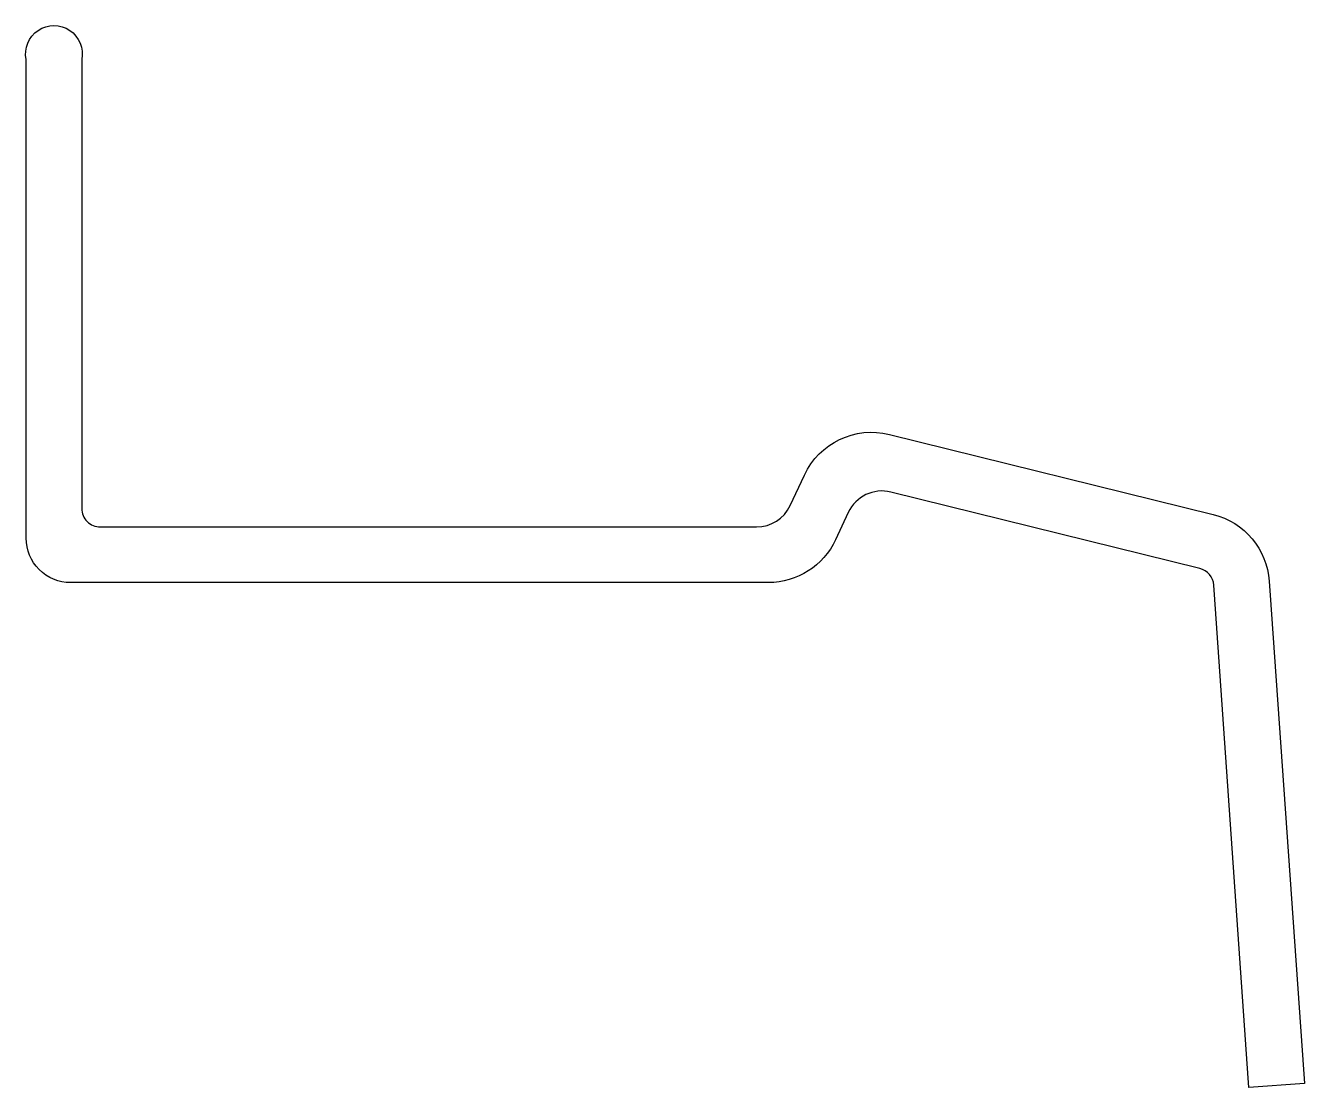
# Model space of a CAD drawing. Extents: x 131.7 to 166.2, y 208 to 236.6.
import ezdxf

# ---------------------------------------------------------------- set-up
doc = ezdxf.new("R2010")
doc.units = 0
doc.header["$LTSCALE"] = 15
doc.layers.get('0').update_dxf_attribs({"linetype": 'CONTINUOUS'})

msp = doc.modelspace()

# ---------------------------------------------------------------- linework, layer by layer
msp.add_lwpolyline([(163.373, 222.006), (155.044, 224.064, 0.358423), (153.898, 223.515), (153.554, 222.778, -0.291473), (151.742, 221.623), (132.93, 221.623, -0.414214), (131.73, 222.823), (131.73, 235.723, -1.219804), (133.23, 235.723), (133.23, 223.623, 0.414214), (133.73, 223.123), (151.423, 223.123, 0.291473), (152.33, 223.7), (152.713, 224.522, -0.358423), (155.005, 225.618), (163.733, 223.462, -0.325521), (165.248, 221.66), (166.195, 208.118), (164.699, 208.017), (163.752, 221.556, 0.325521)], format="xyb", close=True)

doc.saveas('drawing.dxf')
